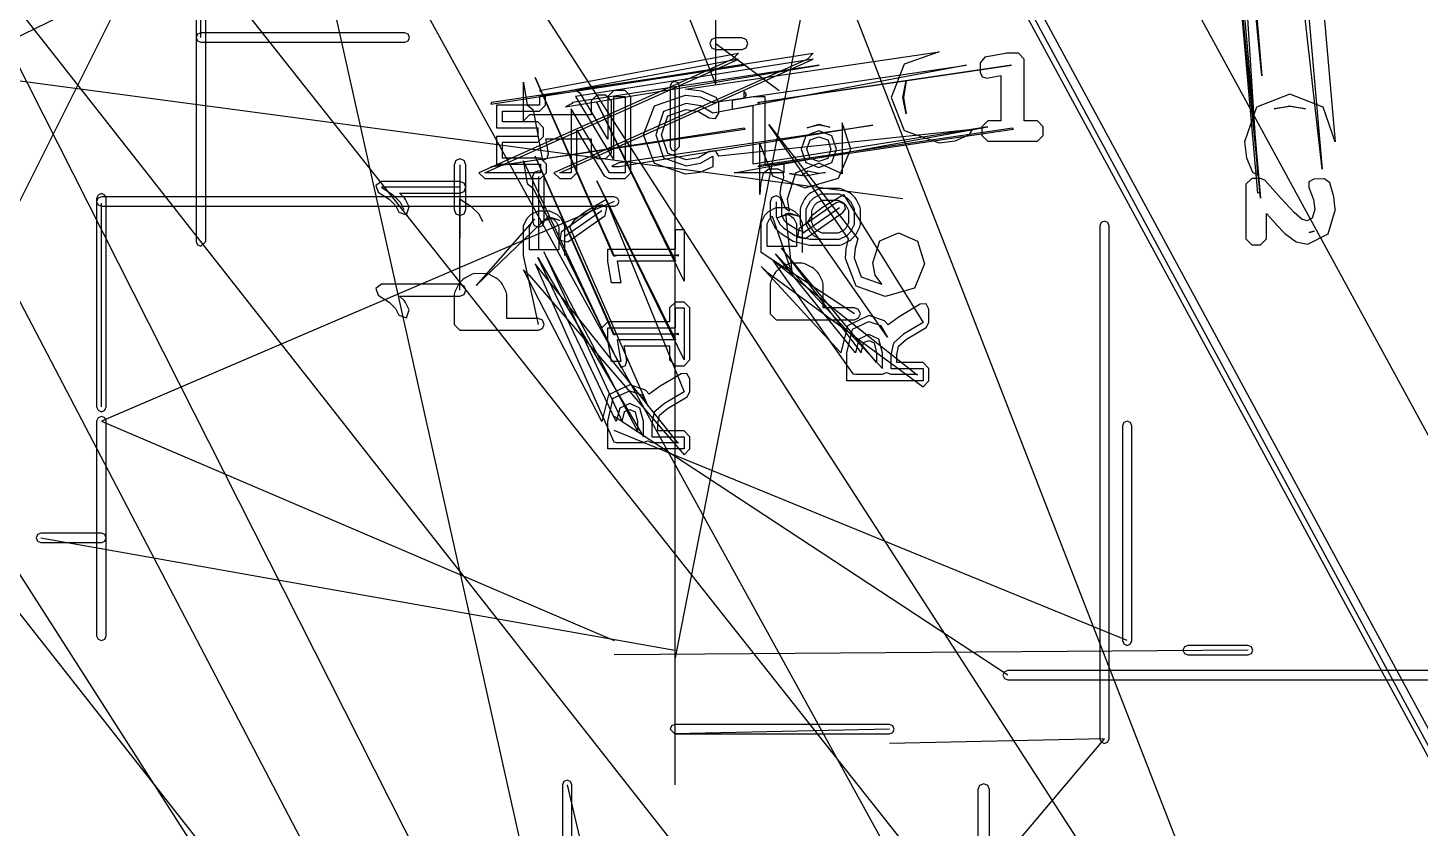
# Model space of a CAD drawing. Extents: x 0 to 334, y -361 to 120.
# Drawn here: x 94.19 to 111.94, y 38.27 to 48.47 of the extents above; entities that cross this region are included whole.
import ezdxf

# ---------------------------------------------------------------- set-up
doc = ezdxf.new("R2010")
doc.units = 0

msp = doc.modelspace()

# ---------------------------------------------------------------- linework, layer by layer
at = {"layer": 'Layer 1'}
for p, q in [((79.31, 84.9092), (292.42, -302.024)), ((301.09, -309.873), (89.04, 81.8172)), ((89.04, 81.6672), (301.09, -310.023)), ((89.24, 81.7422), (300.89, -309.948)), ((75.05, 81.3792), (138.215, -39.3749)), ((77.19, 81.3792), (138.215, -39.3149)), ((75.452423, 70.589328), (319.8, -310.813)), ((100.509, 64.4492), (154.965, -35.4949)), ((81.92, 64.1792), (166.845, -43.9449)), ((95.1187, 62.0792), (108.655, 1.3842)), ((105.63, 56.7162), (102.44, 40.4192)), ((109.92648, 47.85975), (109.38, 53.4761)), ((109.43391, 53.47608), (109.92648, 47.85975)), ((110.36944, 52.63466), (110.86215, 47.01834)), ((109.87244, 46.59498), (109.517, 52.2113)), ((110.69471, 46.66998), (110.063, 52.2863)), ((110.20227, 52.2863), (110.69471, 46.66998)), ((109.87257, 46.36629), (109.38, 52.0199)), ((109.40904, 51.99134), (109.90128, 46.375)), ((109.41555, 51.91671), (109.90825, 46.30034)), ((109.90825, 46.30034), (109.416, 51.3996)), ((133.02, 3.1442), (95.13, 51.0092)), ((88.6, 45.6892), (99, 50.7692)), ((96.4, 50.8892), (93.8, 45.6892)), ((96.34, 50.8892), (96.34, 45.7492)), ((96.4, 48.3492), (96.4, 50.8892)), ((96.46, 45.7492), (96.46, 50.8892)), ((104.36, 49.6222), (125.105, -3.7458)), ((84.91, 49.0192), (105.35, 46.2992)), ((100.65, 48.8522), (200.47, -105.785)), ((102.535, 48.8233), (102.963, 47.7483)), ((102.963, 47.7483), (102.963, 48.7483)), ((96.357574, 48.391626), (96.34, 48.3492)), ((96.34, 48.3492), (96.357574, 48.306774)), ((96.4, 48.4092), (96.357574, 48.391626)), ((96.357574, 48.306774), (96.4, 48.2892)), ((99, 48.4092), (96.4, 48.4092)), ((96.4, 48.2892), (99, 48.2892)), ((99.042426, 48.391626), (99, 48.4092)), ((99, 48.2892), (99.042426, 48.306774)), ((99.06, 48.3492), (99.042426, 48.391626)), ((99.042426, 48.306774), (99.06, 48.3492)), ((102.909777, 48.325142), (102.88781, 48.272109)), ((102.96281, 48.347109), (102.909777, 48.325142)), ((103.296, 48.3471), (102.96281, 48.347109)), ((103.349033, 48.325133), (103.296, 48.3471)), ((103.371, 48.2721), (103.349033, 48.325133)), ((100.716, 47.6733), (103.252309, 48.148875)), ((101.174775, 47.673336), (104.206633, 48.148875)), ((102.577688, 47.690848), (105.810691, 48.166453)), ((102.88781, 48.272109), (102.909777, 48.219076)), ((102.909777, 48.219076), (102.96281, 48.197109)), ((102.96281, 48.272109), (103.773, 47.6733)), ((102.96281, 48.197109), (103.296, 48.1971)), ((103.252309, 48.148875), (103.177309, 48.073875)), ((103.296, 48.1971), (103.349033, 48.219067)), ((103.349033, 48.219067), (103.371, 48.2721)), ((104.206633, 48.148875), (104.131633, 48.073875)), ((105.810691, 48.166453), (105.365519, 48.010703)), ((106.658944, 48.147714), (106.395657, 48.100839)), ((106.67209, 48.148875), (106.658944, 48.147714)), ((106.821, 48.1489), (106.67209, 48.148875)), ((106.896, 48.0739), (106.821, 48.1489)), ((103.177309, 48.073875), (99.9445, 46.6263)), ((100.02, 46.6263), (103.252309, 48.073875)), ((100.094993, 47.499977), (103.327309, 47.998875)), ((103.327309, 47.998875), (100.103, 47.5233)), ((103.252309, 48.073875), (100.716, 47.5983)), ((104.131633, 48.073875), (100.899, 46.6263)), ((100.974, 46.6263), (104.206633, 48.073875)), ((101.048849, 47.467487), (104.281633, 47.998875)), ((104.281633, 47.998875), (101.132, 47.5233)), ((104.206633, 48.073875), (101.174, 47.5983)), ((106.161003, 47.999005), (102.928, 47.3847)), ((102.928, 47.523465), (106.161003, 47.999005)), ((103.50065, 47.5233), (106.733715, 47.998875)), ((106.733715, 47.998875), (103.513, 47.5233)), ((105.365519, 48.010703), (105.198053, 47.586896)), ((105.476909, 47.933697), (105.477077, 47.933867)), ((105.476993, 47.933781), (105.476909, 47.933697)), ((105.477077, 47.933867), (105.476993, 47.933781)), ((106.333803, 48.027), (106.333, 47.9072)), ((106.395657, 48.100839), (106.333803, 48.027)), ((106.896, 47.2875), (106.896, 48.0739)), ((100.512807, 47.779455), (100.513876, 47.766835)), ((100.513, 47.2884), (100.512807, 47.779455)), ((100.513876, 47.766835), (100.560751, 47.492176)), ((100.662807, 47.841145), (101.662, 45.5754)), ((101.662208, 45.55665), (100.662807, 47.841145)), ((102.397574, 47.771626), (102.38, 47.7292)), ((102.44, 47.7892), (102.397574, 47.771626)), ((102.482426, 47.771626), (102.44, 47.7892)), ((102.44, 47.7892), (102.44, 47.7892)), ((102.5, 47.7292), (102.482426, 47.771626)), ((105.348053, 47.586896), (105.390034, 47.796244)), ((105.390034, 47.796244), (105.355141, 47.586896)), ((105.390034, 47.796244), (105.390034, 47.796244)), ((106.333, 47.9072), (106.359814, 47.849733)), ((106.359814, 47.849733), (106.421075, 47.833349)), ((106.421075, 47.833349), (106.597762, 47.86463)), ((106.597762, 47.86463), (106.598, 47.2875)), ((100.791, 47.5983), (100.716, 47.6733)), ((100.716, 47.5983), (100.716, 47.4876)), ((100.791, 47.4876), (100.791, 47.5983)), ((101.174, 47.5983), (101.662225, 46.785149)), ((101.239075, 47.636943), (101.174775, 47.673336)), ((101.588, 47.0558), (101.239075, 47.636943)), ((101.449, 47.6173), (101.374, 47.5423)), ((101.56, 47.6173), (101.449, 47.6173)), ((101.635, 47.5423), (101.56, 47.6173)), ((101.663, 47.6733), (101.588, 47.5983)), ((101.588, 47.5983), (101.588, 47.0558)), ((101.662225, 46.785149), (101.663, 47.5983)), ((101.807, 47.6733), (101.663, 47.6733)), ((101.663, 47.5983), (101.807, 47.5983)), ((101.882, 47.5983), (101.807, 47.6733)), ((101.807, 47.5983), (101.807, 46.6263)), ((101.882, 46.6263), (101.882, 47.5983)), ((102.183863, 47.480496), (102.577688, 47.615913)), ((102.38, 47.7292), (102.38, 46.9592)), ((102.44, 47.7292), (102.44, 38.8192)), ((102.5, 46.9592), (102.5, 47.7292)), ((102.782714, 47.664919), (102.577688, 47.690848)), ((102.577688, 47.615913), (102.763538, 47.592476)), ((102.763538, 47.592476), (102.928, 47.523465)), ((102.966713, 47.587636), (102.782714, 47.664919)), ((103.003, 47.5234), (102.966713, 47.587636)), ((103.176, 47.5514), (103.439287, 47.598275)), ((103.327309, 47.663084), (103.350666, 47.620099)), ((103.327309, 47.577115), (103.327309, 47.663084)), ((103.350666, 47.620099), (103.327309, 47.577115)), ((103.439287, 47.598275), (103.588, 47.5983)), ((103.588, 47.5983), (103.588, 46.737)), ((105.198053, 47.586896), (105.365451, 47.163152)), ((105.390073, 47.377785), (105.348053, 47.586896)), ((105.355141, 47.586896), (105.390073, 47.377785)), ((110.2826, 47.62799), (109.859, 47.46155)), ((110.70626, 47.46148), (110.2826, 47.62799)), ((100.103, 47.5233), (100.094993, 47.499977)), ((100.716, 47.4876), (100.168, 47.4876)), ((100.168, 47.4876), (100.168, 47.1998)), ((100.243, 47.2748), (100.243, 47.4126)), ((100.243, 47.4126), (100.716, 47.4126)), ((100.560751, 47.492176), (100.634682, 47.429793)), ((100.634682, 47.429793), (100.755, 46.7833)), ((100.716, 47.4126), (100.791, 47.4876)), ((101.139071, 47.511523), (101.048849, 47.467487)), ((101.118775, 47.439451), (101.118, 46.6263)), ((101.607, 46.6263), (101.118775, 47.439451)), ((101.132, 47.5233), (101.139071, 47.511523)), ((101.374, 47.5423), (101.374, 47.3634)), ((101.449135, 47.527105), (102.449, 45.4965)), ((102.559, 45.2426), (101.449135, 47.527105)), ((101.635, 46.8806), (101.635, 47.5423)), ((102.04005, 47.111356), (102.183863, 47.480496)), ((102.297438, 47.405534), (102.197138, 47.111263)), ((102.586538, 47.507747), (102.297438, 47.405534)), ((102.35097, 47.353027), (102.586538, 47.43277)), ((102.767225, 47.477148), (102.586538, 47.507747)), ((102.586538, 47.43277), (102.741772, 47.406622)), ((102.741772, 47.406622), (102.741967, 47.406552)), ((102.741967, 47.406552), (102.880368, 47.32679)), ((102.928, 47.3847), (102.767225, 47.477148)), ((103.003, 47.384723), (103.003, 47.5234)), ((103.176238, 47.431625), (103.176, 47.5514)), ((103.441, 47.4785), (103.176238, 47.431625)), ((103.441, 46.737), (103.441, 47.4785)), ((103.513, 47.4977), (103.50065, 47.5233)), ((103.513, 47.5233), (103.513, 47.4977)), ((109.85887, 47.46142), (109.70369, 47.01834)), ((109.859, 47.46155), (109.85887, 47.46142)), ((110.08146, 47.43996), (110.2826, 47.47799)), ((110.2826, 47.47178), (110.08146, 47.43996)), ((110.2826, 47.47799), (110.48399, 47.44)), ((110.48399, 47.44), (110.2826, 47.47178)), ((110.48399, 47.44), (110.48399, 47.44)), ((110.86215, 47.01834), (110.70626, 47.46148)), ((100.693, 47.2748), (100.243, 47.2748)), ((100.588, 47.3634), (100.513, 47.2884)), ((101.374, 47.3634), (100.588, 47.3634)), ((100.768, 47.1998), (100.693, 47.2748)), ((104.965008, 47.232683), (101.732, 46.7013)), ((101.732151, 46.757113), (104.965008, 47.232683)), ((102.272138, 47.111286), (102.350802, 47.352857)), ((102.350802, 47.352857), (102.35097, 47.353027)), ((102.880368, 47.32679), (102.960032, 47.316918)), ((102.960032, 47.316918), (103.003, 47.384723)), ((103.6393, 47.242955), (104.776, 45.7824)), ((104.65621, 45.7824), (103.6393, 47.242955)), ((104.12677, 47.199645), (104.27797, 47.244365)), ((104.27797, 47.234455), (104.12677, 47.199645)), ((104.27797, 47.244365), (104.41605, 47.205885)), ((104.41605, 47.205885), (104.27797, 47.234455)), ((104.6837, 46.927075), (104.5755, 47.260635)), ((104.5755, 47.260635), (104.576, 46.6142)), ((106.43, 47.2875), (106.355, 47.2125)), ((106.598, 47.2875), (106.43, 47.2875)), ((107.064, 47.2875), (106.896, 47.2875)), ((107.139, 47.2125), (107.064, 47.2875)), ((110.62933, 47.35063), (110.62925, 47.35072)), ((110.62925, 47.35072), (110.62942, 47.35055)), ((110.62942, 47.35055), (110.62933, 47.35063)), ((100.095, 46.7013), (103.327309, 47.200193)), ((103.335316, 47.17687), (100.095, 46.7013)), ((100.168, 47.1998), (100.693, 47.1998)), ((100.693, 47.0892), (100.168, 47.0892)), ((100.168, 47.0892), (100.168, 46.737)), ((100.693, 47.1998), (100.693, 47.0892)), ((100.693, 47.0142), (100.768, 47.0892)), ((100.768, 47.0892), (100.768, 47.1998)), ((100.828943, 46.870849), (100.796926, 47.059502)), ((100.796926, 47.059502), (101.374, 47.0595)), ((101.193, 46.6263), (101.193, 47.1688)), ((101.193, 47.1688), (101.541925, 46.587657)), ((101.374, 47.0595), (101.374, 46.8806)), ((102.183863, 46.742215), (102.04005, 47.111356)), ((102.197138, 47.111263), (102.297438, 46.816992)), ((102.350886, 46.86963), (102.272138, 47.111286)), ((106.236003, 47.17674), (103.003, 46.8385)), ((103.197, 46.6263), (106.430191, 47.212547)), ((103.327309, 47.200193), (103.335316, 47.17687)), ((106.430191, 47.212547), (103.441, 46.737)), ((106.755098, 47.17687), (103.507, 46.7013)), ((103.514783, 46.723351), (106.747315, 47.198921)), ((104.11195, 47.096435), (104.05141, 46.927075)), ((104.27797, 47.159455), (104.11195, 47.096435)), ((104.12641, 46.927075), (104.16571, 47.044135)), ((104.12677, 47.199645), (104.12677, 47.199645)), ((104.16571, 47.044135), (104.16604, 47.044475)), ((104.16604, 47.044475), (104.27797, 47.084455)), ((104.44398, 47.096435), (104.27797, 47.159455)), ((104.27797, 47.084455), (104.39018, 47.044185)), ((104.39018, 47.044185), (104.39023, 47.044135)), ((104.39023, 47.044135), (104.42953, 46.927075)), ((104.50453, 46.927075), (104.44398, 47.096435)), ((104.49774, 47.148735), (104.49779, 47.148685)), ((104.49776, 47.148715), (104.49774, 47.148735)), ((104.49774, 47.148735), (104.49774, 47.148735)), ((104.49779, 47.148685), (104.49776, 47.148715)), ((105.365451, 47.163152), (105.365582, 47.163029)), ((105.365582, 47.163029), (105.810691, 47.00799)), ((106.014493, 47.033987), (106.199572, 47.112417)), ((106.199572, 47.112417), (106.236003, 47.17674)), ((106.355, 47.2125), (106.355, 47.1019)), ((106.355, 47.1019), (106.43, 47.0269)), ((106.747315, 47.198921), (106.755098, 47.17687)), ((107.064, 47.0269), (107.139, 47.1019)), ((107.139, 47.1019), (107.139, 47.2125)), ((100.243, 46.812), (100.243, 47.0142)), ((100.243, 47.0142), (100.693, 47.0142)), ((100.812295, 46.809909), (100.828943, 46.870849)), ((101.374, 46.8806), (101.449, 46.8056)), ((101.56, 46.8056), (101.635, 46.8806)), ((102.586538, 46.790453), (102.350886, 46.86963)), ((102.38, 46.9592), (102.397574, 46.916774)), ((102.397574, 46.916774), (102.44, 46.8992)), ((102.44, 46.8992), (102.5, 46.9592)), ((102.880368, 46.896433), (102.741967, 46.816671)), ((102.960032, 46.906305), (102.880368, 46.896433)), ((103.003, 46.8385), (102.960032, 46.906305)), ((103.52493, 46.34846), (103.52523, 46.994815)), ((103.52523, 46.994815), (103.68551, 46.585595)), ((104.05141, 46.927075), (104.11195, 46.756925)), ((104.05141, 46.927075), (104.05141, 46.927075)), ((104.16587, 46.809055), (104.12641, 46.927075)), ((104.12641, 46.927075), (104.12641, 46.927075)), ((104.42953, 46.927075), (104.3902, 46.809205)), ((104.44398, 46.756925), (104.50453, 46.927075)), ((104.52794, 46.557615), (104.6837, 46.927075)), ((105.810691, 47.00799), (106.014493, 47.033987)), ((106.43, 47.0269), (107.064, 47.0269)), ((109.70369, 47.01834), (109.72972, 46.81546)), ((99.649367, 46.780147), (99.6274, 46.727114)), ((99.6274, 46.727114), (99.6274, 46.1557)), ((99.7024, 46.802114), (99.649367, 46.780147)), ((99.7024, 46.8021), (99.7024, 46.802114)), ((99.755433, 46.780133), (99.7024, 46.8021)), ((99.7024, 46.727114), (99.7024, 45.795)), ((99.7774, 46.7271), (99.755433, 46.780133)), ((99.7774, 46.1557), (99.7774, 46.7271)), ((100.168, 46.737), (100.729, 46.737)), ((100.729, 46.812), (100.243, 46.812)), ((100.512807, 46.776976), (100.513876, 46.764359)), ((101.512, 44.6479), (100.512807, 46.776976)), ((100.513876, 46.764359), (100.560751, 46.489697)), ((100.662807, 46.838665), (101.662, 44.5729)), ((101.662208, 44.55415), (100.662807, 46.838665)), ((100.804, 46.737), (100.729, 46.812)), ((100.729, 46.737), (100.729, 46.6263)), ((100.755, 46.7833), (100.812295, 46.809909)), ((100.804, 46.6263), (100.804, 46.737)), ((101.449, 46.8056), (101.56, 46.8056)), ((101.641929, 46.713077), (101.732151, 46.757113)), ((101.649, 46.7013), (101.641929, 46.713077)), ((101.732, 46.7013), (101.649, 46.7013)), ((102.577688, 46.60745), (102.183863, 46.742215)), ((102.297438, 46.816992), (102.586538, 46.71543)), ((102.741772, 46.816601), (102.586538, 46.790453)), ((102.586538, 46.71543), (102.767225, 46.746029)), ((102.741967, 46.816671), (102.741772, 46.816601)), ((102.928, 46.7012), (102.762063, 46.630887)), ((102.767225, 46.746029), (102.928, 46.838477)), ((102.928, 46.838477), (102.928, 46.7012)), ((103.507, 46.7013), (103.514783, 46.723351)), ((103.588, 46.737), (103.832, 46.737)), ((103.832, 46.737), (103.832, 46.6263)), ((104.27847, 46.74793), (103.9802, 46.61879)), ((104.11195, 46.756925), (104.27797, 46.694685)), ((104.27797, 46.769685), (104.16587, 46.809055)), ((104.3902, 46.809205), (104.27797, 46.769685)), ((104.27797, 46.694685), (104.44398, 46.756925)), ((104.576, 46.6142), (104.27847, 46.74793)), ((109.72972, 46.81546), (109.80821, 46.63125)), ((98.7024, 46.5164), (98.630636, 46.463128)), ((99.7024, 46.5164), (98.7024, 46.5164)), ((99.755433, 46.494433), (99.7024, 46.5164)), ((99.9445, 46.6263), (100.0195, 46.5513)), ((100.0195, 46.5513), (100.729, 46.5513)), ((100.729, 46.6263), (100.02, 46.6263)), ((100.6274, 46.577114), (100.627, 46.0057)), ((100.649367, 46.630147), (100.6274, 46.577114)), ((100.7024, 46.652114), (100.649367, 46.630147)), ((100.702, 46.6521), (100.7024, 46.652114)), ((100.755033, 46.630133), (100.702, 46.6521)), ((100.7024, 46.577114), (100.702, 45.645)), ((100.729, 46.5513), (100.804, 46.6263)), ((100.777, 46.5771), (100.755033, 46.630133)), ((100.777, 46.0057), (100.777, 46.5771)), ((100.899, 46.6263), (100.974, 46.5513)), ((101.118, 46.6263), (100.974, 46.6263)), ((100.974, 46.5513), (101.118, 46.5513)), ((101.118, 46.5513), (101.193, 46.6263)), ((101.449135, 46.524625), (102.449, 44.494)), ((102.559, 44.2401), (101.449135, 46.524625)), ((101.541925, 46.587657), (101.606225, 46.551264)), ((101.606225, 46.551264), (101.807, 46.5513)), ((101.807, 46.6263), (101.607, 46.6263)), ((101.807, 46.5513), (101.882, 46.6263)), ((102.762063, 46.630887), (102.577688, 46.60745)), ((103.832, 46.6263), (103.197, 46.6263)), ((103.56706, 46.61783), (103.53564, 46.48083)), ((103.639, 46.6716), (103.56706, 46.61783)), ((103.75959, 46.67152), (103.639, 46.6716)), ((103.68551, 46.585595), (104.10479, 46.432205)), ((103.821535, 46.638793), (103.75959, 46.67152)), ((103.79731, 46.46041), (103.82943, 46.56918)), ((103.82943, 46.56918), (103.821535, 46.638793)), ((103.9802, 46.61879), (103.87274, 46.29009)), ((103.90496, 46.617435), (104.05945, 46.590715)), ((104.10479, 46.582205), (103.90496, 46.617435)), ((103.90496, 46.617435), (103.90496, 46.617435)), ((104.05945, 46.590715), (104.13754, 46.648895)), ((104.36388, 46.629935), (104.10479, 46.582205)), ((104.10479, 46.432205), (104.52779, 46.557495)), ((104.13754, 46.648895), (104.27797, 46.619685)), ((104.27797, 46.619685), (104.36388, 46.629935)), ((104.52779, 46.557495), (104.52794, 46.557615)), ((109.798, 46.5536), (109.723, 46.4786)), ((109.90836, 46.55353), (109.798, 46.5536)), ((109.80821, 46.63125), (109.87244, 46.59498)), ((109.96359, 46.52927), (109.90836, 46.55353)), ((110.17188, 46.29904), (109.96359, 46.52927)), ((110.526273, 46.510737), (110.5228, 46.43789)), ((110.59, 46.5462), (110.526273, 46.510737)), ((110.7227, 46.54623), (110.59, 46.5462)), ((110.79335, 46.49642), (110.7227, 46.54623)), ((95.087574, 46.341626), (95.07, 46.2992)), ((95.13, 46.3592), (95.087574, 46.341626)), ((95.172426, 46.341626), (95.13, 46.3592)), ((95.13, 46.3592), (95.13, 46.3592)), ((95.19, 46.2992), (95.172426, 46.341626)), ((98.630636, 46.463128), (98.660798, 46.378996)), ((98.660798, 46.378996), (98.797476, 46.287878)), ((99.7024, 46.4414), (98.7024, 46.4414)), ((98.7024, 46.4414), (98.845258, 46.346162)), ((98.845258, 46.346162), (98.940496, 46.250924)), ((98.993529, 46.303957), (98.931086, 46.3664)), ((98.931086, 46.3664), (99.7024, 46.3664)), ((99.7024, 46.3664), (99.755433, 46.388367)), ((99.7774, 46.4414), (99.755433, 46.494433)), ((99.755433, 46.388367), (99.7774, 46.4414)), ((100.560751, 46.489697), (100.634682, 46.427314)), ((100.634682, 46.427314), (101.754, 44.1428)), ((103.53564, 46.48083), (103.52493, 46.34846)), ((103.78641, 46.35469), (103.79727, 46.46022)), ((103.85083, 46.16814), (103.78641, 46.35469)), ((103.79727, 46.46022), (103.79731, 46.46041)), ((104.15573, 46.356314), (104.10811, 46.308695)), ((104.17522, 46.370363), (104.15573, 46.356314)), ((104.27046, 46.417982), (104.17522, 46.370363)), ((104.304, 46.3509), (104.20877, 46.303281)), ((104.304, 46.4259), (104.27046, 46.417982)), ((104.54153, 46.425876), (104.304, 46.4259)), ((104.54153, 46.350876), (104.304, 46.3509)), ((104.32419, 46.186595), (104.58982, 46.348085)), ((104.57507, 46.417958), (104.54153, 46.425876)), ((104.63677, 46.303257), (104.54153, 46.350876)), ((104.67031, 46.370339), (104.57507, 46.417958)), ((104.58982, 46.348085), (105.607, 44.7166)), ((104.6898, 46.35629), (104.67031, 46.370339)), ((104.73742, 46.308671), (104.6898, 46.35629)), ((109.723, 46.4786), (109.723, 45.7833)), ((109.90128, 46.375), (109.87257, 46.36629)), ((110.5228, 46.43789), (110.58284, 46.28611)), ((110.84429, 46.31938), (110.79335, 46.49642)), ((95.087574, 46.301626), (95.07, 46.2592)), ((95.07, 46.2992), (95.07, 43.6392)), ((95.07, 46.2592), (95.087574, 46.216774)), ((95.13, 46.3192), (95.087574, 46.301626)), ((95.087574, 46.216774), (95.13, 46.1992)), ((101.67, 46.3192), (95.13, 46.3192)), ((101.67, 46.2592), (95.13, 43.4592)), ((95.13, 43.6392), (95.13, 46.2392)), ((95.13, 46.1992), (101.67, 46.1992)), ((95.19, 43.6392), (95.19, 46.2992)), ((98.797476, 46.287878), (98.878857, 46.206497)), ((98.878857, 46.206497), (98.921033, 46.122145)), ((98.940496, 46.250924), (98.988115, 46.155686)), ((99.007578, 46.284465), (98.993529, 46.303957)), ((99.055197, 46.189227), (99.007578, 46.284465)), ((99.021656, 46.088604), (99.055197, 46.189227)), ((99.6274, 46.1557), (99.649367, 46.102667)), ((99.7024, 45.128333), (99.7024, 46.2914)), ((99.7024, 46.2914), (99.845258, 46.196162)), ((99.755433, 46.102667), (99.7774, 46.1557)), ((99.845258, 46.196162), (99.940496, 46.100924)), ((101.46918, 46.20287), (100.99299, 45.869537)), ((101.294187, 46.126094), (101.559812, 46.283814)), ((101.511815, 46.216427), (101.46918, 46.20287)), ((101.573632, 46.184438), (101.511815, 46.216427)), ((101.511815, 46.216427), (101.511815, 46.216427)), ((101.5552, 46.079986), (101.573632, 46.184438)), ((101.559812, 46.283814), (102.559, 43.8324)), ((101.712426, 46.301626), (101.67, 46.3192)), ((101.67, 46.1992), (101.712426, 46.216774)), ((101.73, 46.2592), (101.712426, 46.301626)), ((101.712426, 46.216774), (101.73, 46.2592)), ((103.63724, 46.133057), (103.73248, 46.180676)), ((103.678967, 46.308733), (103.657, 46.2557)), ((103.657, 46.2557), (103.657, 46.0652)), ((103.732, 46.3307), (103.678967, 46.308733)), ((103.785033, 46.308733), (103.732, 46.3307)), ((103.73257, 46.255662), (103.732, 46.0652)), ((103.73248, 46.180676), (103.875, 46.1807)), ((103.807, 46.2557), (103.785033, 46.308733)), ((103.80704, 46.082943), (103.807, 46.2557)), ((103.898, 46.13527), (103.85083, 46.16814)), ((103.87274, 46.29009), (103.898, 46.13527)), ((103.875, 46.1807), (103.97024, 46.133081)), ((104.49918, 46.242071), (104.02299, 45.908737)), ((104.03853, 46.160424), (104.038, 45.97)), ((104.04645, 46.193965), (104.03853, 46.160424)), ((104.09406, 46.289203), (104.04645, 46.193965)), ((104.54219, 46.180629), (104.066, 45.847295)), ((104.10811, 46.308695), (104.09406, 46.289203)), ((104.11353, 46.160424), (104.113, 45.97)), ((104.16115, 46.255662), (104.11353, 46.160424)), ((104.20877, 46.303281), (104.16115, 46.255662)), ((104.188, 46.1427), (104.22226, 46.211216)), ((104.19529, 46.088915), (104.32419, 46.186595)), ((104.22226, 46.211216), (104.25266, 46.241623)), ((104.25266, 46.241623), (104.32171, 46.2759)), ((104.32171, 46.2759), (104.524, 46.2759)), ((104.54182, 46.255628), (104.49918, 46.242071)), ((104.524, 46.2759), (104.59252, 46.241642)), ((104.60364, 46.223639), (104.54182, 46.255628)), ((104.54182, 46.255628), (104.54182, 46.255628)), ((104.5852, 46.119187), (104.616053, 46.167594)), ((104.59252, 46.241642), (104.62293, 46.211235)), ((104.616053, 46.167594), (104.60364, 46.223639)), ((104.62293, 46.211235), (104.65718, 46.142719)), ((104.68439, 46.255638), (104.63677, 46.303257)), ((104.732, 46.1604), (104.68439, 46.255638)), ((104.73247, 45.969976), (104.732, 46.1604)), ((104.75147, 46.289179), (104.73742, 46.308671)), ((104.79909, 46.193941), (104.75147, 46.289179)), ((104.807, 46.1604), (104.79909, 46.193941)), ((104.80747, 45.969976), (104.807, 46.1604)), ((110.33745, 46.1189), (110.17188, 46.29904)), ((110.60159, 46.15877), (110.56926, 46.04655)), ((110.58284, 46.28611), (110.60159, 46.15877)), ((110.77249, 45.8455), (110.8629, 46.16171)), ((110.86215, 46.16173), (110.84429, 46.31938)), ((110.8629, 46.16171), (110.86215, 46.16173)), ((98.921033, 46.122145), (99.021656, 46.088604)), ((99.649367, 46.102667), (99.7024, 46.0807)), ((99.7024, 46.0807), (99.755433, 46.102667)), ((99.910182, 45.189047), (100.828, 46.0664)), ((100.651666, 46.032123), (99.910182, 45.189047)), ((99.940496, 46.100924), (99.988115, 46.005686)), ((100.512, 45.9509), (100.55962, 46.046138)), ((100.55962, 46.046138), (100.607239, 46.093757)), ((100.587, 45.9332), (100.621259, 46.001716)), ((100.607239, 46.093757), (100.702477, 46.141376)), ((100.621259, 46.001716), (100.651666, 46.032123)), ((100.627, 46.0057), (100.648967, 45.952667)), ((100.702477, 46.141376), (100.845, 46.1414)), ((100.724181, 45.997709), (100.867755, 46.05571)), ((100.867755, 46.041836), (100.724181, 45.997709)), ((100.724181, 45.997709), (100.724181, 45.997709)), ((100.755033, 45.952667), (100.777, 46.0057)), ((100.828, 46.0664), (100.896516, 46.032142)), ((100.845, 46.1414), (100.940238, 46.093781)), ((100.867755, 46.05571), (100.971906, 46.022467)), ((100.976993, 46.018087), (100.867755, 46.041836)), ((100.896516, 46.032142), (100.926923, 46.001735)), ((100.926923, 46.001735), (100.961181, 45.933219)), ((100.940238, 46.093781), (100.987857, 46.046162)), ((100.971906, 46.022467), (100.972337, 46.022107)), ((100.972337, 46.022107), (100.976993, 46.018087)), ((100.987857, 46.046162), (101.035476, 45.950924)), ((101.51219, 46.141428), (101.036, 45.808095)), ((101.07901, 45.746653), (101.5552, 46.079986)), ((101.104083, 45.933754), (101.165281, 46.030693)), ((101.165281, 46.030693), (101.294187, 46.126094)), ((103.542, 45.9902), (103.58962, 46.085438)), ((103.542, 45.6092), (103.542, 45.9902)), ((103.58962, 46.085438), (103.63724, 46.133057)), ((103.617, 45.9725), (103.65126, 46.041016)), ((103.65126, 46.041016), (103.68167, 46.071423)), ((103.657, 46.0652), (103.66492, 46.031658)), ((103.66492, 46.031658), (103.71254, 45.93642)), ((103.68167, 46.071423), (103.94023, 45.323572)), ((103.732, 46.0652), (103.77962, 45.969962)), ((103.7499, 46.050455), (103.89776, 46.116325)), ((103.89776, 46.098535), (103.7499, 46.050455)), ((103.7499, 46.050455), (103.7499, 46.050455)), ((103.8413, 46.014427), (103.80704, 46.082943)), ((103.87507, 45.980665), (103.8413, 46.014427)), ((103.94023, 45.323572), (103.858, 46.1057)), ((103.858, 46.1057), (103.92652, 46.071442)), ((104.00093, 45.896753), (103.87507, 45.980665)), ((103.89776, 46.116325), (104.00124, 46.082435)), ((104.01298, 46.071375), (103.89776, 46.098535)), ((103.92652, 46.071442), (103.95693, 46.041035)), ((103.95693, 46.041035), (103.99118, 45.972519)), ((103.97024, 46.133081), (104.01786, 46.085462)), ((104.00124, 46.082435), (104.00167, 46.082075)), ((104.00167, 46.082075), (104.01298, 46.071375)), ((104.01786, 46.085462), (104.06547, 45.990224)), ((104.06547, 45.990224), (104.066, 45.6092)), ((104.10901, 45.785853), (104.5852, 46.119187)), ((104.13409, 45.989665), (104.19529, 46.088915)), ((105.15128, 44.52911), (104.13409, 45.989665)), ((104.18882, 45.987681), (104.188, 46.1427)), ((104.22308, 45.919165), (104.18882, 45.987681)), ((104.657, 45.9877), (104.62275, 45.919184)), ((104.65718, 46.142719), (104.657, 45.9877)), ((107.877574, 45.991626), (107.86, 45.9492)), ((107.92, 46.0092), (107.877574, 45.991626)), ((107.962426, 45.991626), (107.92, 46.0092)), ((107.92, 46.0092), (107.92, 46.0092)), ((107.98, 45.9492), (107.962426, 45.991626)), ((109.984, 45.7833), (109.984, 46.106)), ((109.984, 46.106), (110.1056, 45.97249)), ((110.33776, 46.11859), (110.33745, 46.1189)), ((110.44163, 46.03175), (110.33776, 46.11859)), ((110.44199, 46.03154), (110.44163, 46.03175)), ((110.50146, 46.01301), (110.44199, 46.03154)), ((110.56898, 46.0462), (110.50146, 46.01301)), ((110.56926, 46.04655), (110.56898, 46.0462)), ((100.512, 45.57), (100.512, 45.9509)), ((100.587, 45.645), (100.587, 45.9332)), ((100.648967, 45.952667), (100.702, 45.9307)), ((100.702, 45.9307), (100.755033, 45.952667)), ((100.961181, 45.933219), (100.961, 45.645)), ((100.99299, 45.869537), (100.974558, 45.765085)), ((101.035476, 45.950924), (101.036, 45.57)), ((102.103276, 43.64928), (101.104083, 45.933754)), ((102.449, 45.6504), (102.449, 45.9043)), ((102.449, 45.9043), (102.559, 45.9043)), ((102.559, 45.9043), (102.559, 45.2426)), ((103.617, 45.6842), (103.617, 45.9725)), ((103.71254, 45.93642), (103.72659, 45.916929)), ((103.72659, 45.916929), (103.77421, 45.86931)), ((103.77421, 45.86931), (103.78564, 45.859939)), ((103.77962, 45.969962), (103.82724, 45.922343)), ((103.78564, 45.859939), (103.9285, 45.764701)), ((103.82724, 45.922343), (103.9701, 45.827105)), ((103.9701, 45.827105), (104.16058, 45.779486)), ((103.99118, 45.972519), (103.991, 45.6842)), ((104.07503, 45.878229), (104.00093, 45.896753)), ((104.02299, 45.908737), (104.00456, 45.804285)), ((104.00456, 45.804285), (104.10901, 45.785853)), ((104.038, 45.97), (104.04592, 45.936459)), ((104.04592, 45.936459), (104.07503, 45.878229)), ((104.113, 45.97), (104.16062, 45.874762)), ((104.16062, 45.874762), (104.20824, 45.827143)), ((104.20824, 45.827143), (104.30347, 45.779524)), ((104.25348, 45.888758), (104.22308, 45.919165)), ((104.322, 45.8545), (104.25348, 45.888758)), ((104.52382, 45.854519), (104.322, 45.8545)), ((104.59234, 45.888777), (104.52382, 45.854519)), ((104.542, 45.7795), (104.63724, 45.827119)), ((104.62275, 45.919184), (104.59234, 45.888777)), ((104.63724, 45.827119), (104.68486, 45.874738)), ((104.68486, 45.874738), (104.73247, 45.969976)), ((104.69027, 45.774086), (104.73789, 45.821705)), ((104.73789, 45.821705), (104.75194, 45.841197)), ((104.75194, 45.841197), (104.79956, 45.936435)), ((104.79956, 45.936435), (104.80747, 45.969976)), ((105.05334, 45.75562), (105.29488, 45.85881)), ((105.29488, 45.85881), (105.53511, 45.75168)), ((107.86, 45.9492), (107.86, 39.4092)), ((107.98, 39.4092), (107.98, 45.9492)), ((110.1056, 45.97249), (110.10578, 45.9723)), ((110.10578, 45.9723), (110.21808, 45.85268)), ((110.21808, 45.85268), (110.21969, 45.85116)), ((110.21969, 45.85116), (110.36466, 45.74696)), ((110.51056, 45.71414), (110.77249, 45.8455)), ((110.59457, 45.88262), (110.5307, 45.86493)), ((110.5307, 45.86493), (110.59457, 45.88262)), ((110.59457, 45.88262), (110.59457, 45.88262)), ((96.34, 45.7492), (96.357574, 45.706774)), ((96.357574, 45.706774), (96.4, 45.6892)), ((96.4, 45.6892), (96.46, 45.7492)), ((100.961, 45.645), (100.587, 45.645)), ((100.974558, 45.765085), (101.07901, 45.746653)), ((101.587125, 45.494962), (101.587, 45.6504)), ((101.587, 45.6504), (102.449, 45.6504)), ((103.991, 45.6842), (103.617, 45.6842)), ((103.80088, 45.666065), (104.818, 44.3306)), ((105.013, 44.2055), (103.80088, 45.666065)), ((103.9285, 45.764701), (103.95191, 45.754344)), ((103.95191, 45.754344), (104.14239, 45.706725)), ((104.14239, 45.706725), (104.16058, 45.704486)), ((104.16058, 45.779486), (104.542, 45.7795)), ((104.16058, 45.704486), (104.542, 45.7045)), ((104.542, 45.7045), (104.57554, 45.712418)), ((104.57554, 45.712418), (104.67078, 45.760037)), ((104.61714, 45.53426), (104.62691, 45.65479)), ((104.62691, 45.65479), (104.65621, 45.7824)), ((104.67078, 45.760037), (104.69027, 45.774086)), ((104.74019, 45.66109), (104.72782, 45.54057)), ((104.776, 45.7824), (104.74019, 45.66109)), ((104.96415, 45.47597), (105.05334, 45.75562)), ((105.53511, 45.75168), (105.62561, 45.46652)), ((109.723, 45.7833), (109.798, 45.7083)), ((109.798, 45.7083), (109.909, 45.7083)), ((109.909, 45.7083), (109.984, 45.7833)), ((110.36466, 45.74696), (110.51056, 45.71414)), ((100.702, 44.692619), (100.512, 45.57)), ((100.662807, 45.464045), (101.662, 43.1927)), ((102.484, 43.1795), (100.662807, 45.464045)), ((100.69588, 45.544456), (102.04, 43.26)), ((101.694948, 43.4554), (100.69588, 45.544456)), ((100.77088, 45.619456), (101.77, 43.4554)), ((101.965, 43.335), (100.77088, 45.619456)), ((101.634, 45.2203), (101.587125, 45.494962)), ((101.662, 45.5754), (102.449, 45.5754)), ((101.707, 45.5715), (101.662208, 45.55665)), ((102.448323, 45.57153), (101.707, 45.5715)), ((102.449, 45.4965), (101.707, 45.4965)), ((101.707, 45.4965), (101.753875, 45.220298)), ((102.484, 45.5625), (102.448323, 45.57153)), ((102.449, 45.5754), (102.484677, 45.58443)), ((102.484677, 45.58443), (102.484, 45.5625)), ((104.73204, 44.827143), (103.542, 45.6092)), ((103.69281, 45.506945), (104.71, 44.0632)), ((105.532, 44.0464), (103.69281, 45.506945)), ((103.72588, 45.591065), (105.088, 44.1305)), ((104.74294, 44.3306), (103.72588, 45.591065)), ((103.88898, 45.465654), (103.79374, 45.418035)), ((103.92252, 45.473572), (103.88898, 45.465654)), ((104.06553, 45.473576), (103.92252, 45.473572)), ((104.09907, 45.465658), (104.06553, 45.473576)), ((104.19431, 45.418039), (104.09907, 45.465658)), ((104.75451, 45.17899), (104.61714, 45.53426)), ((104.72782, 45.54057), (104.81571, 45.29952)), ((104.99475, 45.32157), (104.96415, 45.47597)), ((105.62561, 45.46652), (105.4967, 45.15457)), ((99.744206, 45.269461), (99.696587, 45.221842)), ((99.763698, 45.28351), (99.744206, 45.269461)), ((99.858936, 45.331129), (99.763698, 45.28351)), ((99.892477, 45.339047), (99.858936, 45.331129)), ((100.035524, 45.338976), (99.892477, 45.339047)), ((100.069065, 45.331058), (100.035524, 45.338976)), ((100.164303, 45.283439), (100.069065, 45.331058)), ((100.183795, 45.26939), (100.164303, 45.283439)), ((100.231414, 45.221771), (100.183795, 45.26939)), ((100.512807, 45.389045), (100.587807, 45.314045)), ((101.511995, 43.45536), (100.512807, 45.389045)), ((100.587807, 45.314045), (102.559, 43.0295)), ((103.54281, 45.431945), (103.61781, 45.356945)), ((104.55999, 44.33057), (103.54281, 45.431945)), ((103.61781, 45.356945), (105.607, 43.8964)), ((103.71258, 45.336876), (103.66496, 45.241638)), ((103.72663, 45.356367), (103.71258, 45.336876)), ((103.77425, 45.403986), (103.72663, 45.356367)), ((103.79374, 45.418035), (103.77425, 45.403986)), ((104.2138, 45.40399), (104.19431, 45.418039)), ((104.26142, 45.356371), (104.2138, 45.40399)), ((104.27547, 45.336879), (104.26142, 45.356371)), ((104.32309, 45.241641), (104.27547, 45.336879)), ((104.81571, 45.29952), (105.08134, 45.20499)), ((105.08134, 45.20499), (104.99475, 45.32157)), ((98.7024, 45.203333), (98.630636, 45.150061)), ((98.630636, 45.150061), (98.660798, 45.065929)), ((99.7024, 45.2033), (98.7024, 45.203333)), ((99.634918, 45.107113), (99.627, 45.073571)), ((99.682538, 45.202351), (99.634918, 45.107113)), ((99.696587, 45.221842), (99.682538, 45.202351)), ((99.755433, 45.181333), (99.7024, 45.2033)), ((99.7774, 45.1283), (99.755433, 45.181333)), ((99.755433, 45.075267), (99.7774, 45.1283)), ((100.245463, 45.202279), (100.231414, 45.221771)), ((100.293082, 45.107041), (100.245463, 45.202279)), ((100.301, 45.0735), (100.293082, 45.107041)), ((101.753875, 45.220298), (101.634, 45.2203)), ((103.65704, 45.208096), (103.657, 44.8271)), ((103.66496, 45.241638), (103.65704, 45.208096)), ((104.331, 45.2081), (104.32309, 45.241641)), ((104.331, 44.9021), (104.331, 45.2081)), ((105.1217, 45.04665), (104.75451, 45.17899)), ((105.4967, 45.15457), (105.1217, 45.04665)), ((98.660798, 45.065929), (98.797476, 44.974811)), ((98.797476, 44.974811), (98.878857, 44.89343)), ((98.993529, 44.99089), (98.931086, 45.053333)), ((98.931086, 45.053333), (99.7024, 45.0533)), ((99.007578, 44.971398), (98.993529, 44.99089)), ((99.055197, 44.87616), (99.007578, 44.971398)), ((99.627, 45.073571), (99.6274, 44.6926)), ((99.7024, 45.0533), (99.755433, 45.075267)), ((100.301, 44.7676), (100.301, 45.0735)), ((102.449, 44.9768), (102.374, 44.9018)), ((102.559, 44.9768), (102.449, 44.9768)), ((102.634, 44.9018), (102.559, 44.9768)), ((105.56803, 44.95159), (105.30269, 44.79027)), ((105.643758, 44.952875), (105.56803, 44.95159)), ((105.682, 44.8875), (105.643758, 44.952875)), ((98.878857, 44.89343), (98.921033, 44.809078)), ((98.921033, 44.809078), (99.021656, 44.775537)), ((99.021656, 44.775537), (99.055197, 44.87616)), ((100.702, 44.7676), (100.301, 44.7676)), ((100.755033, 44.745633), (100.702, 44.7676)), ((100.777, 44.6926), (100.755033, 44.745633)), ((102.374, 44.9018), (102.374, 44.7229)), ((102.449, 44.6479), (102.449, 44.9018)), ((102.449, 44.9018), (102.559, 44.9018)), ((102.559, 44.9018), (102.559, 44.2401)), ((102.634, 44.2401), (102.634, 44.9018)), ((103.657, 44.8271), (103.732, 44.7521)), ((103.732, 44.7521), (104.256, 44.7521)), ((104.256, 44.7521), (104.732, 44.7521)), ((104.732, 44.9021), (104.331, 44.9021)), ((104.91494, 44.80574), (104.64326, 44.67457)), ((104.785033, 44.880133), (104.732, 44.9021)), ((104.732, 44.7521), (104.785033, 44.774067)), ((104.807, 44.8271), (104.785033, 44.880133)), ((104.785033, 44.774067), (104.807, 44.8271)), ((105.11593, 44.73584), (104.91494, 44.80574)), ((105.16296, 44.68499), (105.11593, 44.73584)), ((105.30269, 44.79027), (105.16296, 44.68499)), ((105.68181, 44.71658), (105.682, 44.8875)), ((99.6274, 44.6926), (99.7024, 44.6176)), ((99.7024, 44.6176), (100.226, 44.6176)), ((100.226, 44.6176), (100.702, 44.6176)), ((100.702, 44.6176), (100.755033, 44.639567)), ((100.755033, 44.639567), (100.777, 44.6926)), ((101.587, 44.7229), (101.512, 44.6479)), ((102.374, 44.7229), (101.587, 44.7229)), ((101.587125, 44.492462), (101.587, 44.6479)), ((101.587, 44.6479), (102.449, 44.6479)), ((101.662, 44.5729), (102.449, 44.5729)), ((101.707, 44.569), (101.662208, 44.55415)), ((102.448323, 44.569033), (101.707, 44.569)), ((102.484, 44.56), (102.448323, 44.569033)), ((102.449, 44.5729), (102.484677, 44.581933)), ((102.484677, 44.581933), (102.484, 44.56)), ((104.64326, 44.67457), (104.55999, 44.33057)), ((104.635, 44.3306), (104.70466, 44.63151)), ((104.70466, 44.63151), (104.91495, 44.73077)), ((104.91482, 44.56298), (104.78656, 44.5039)), ((105.04438, 44.5039), (104.91482, 44.56298)), ((104.91495, 44.73077), (105.06729, 44.67878)), ((105.06729, 44.67878), (105.15128, 44.52911)), ((105.35765, 44.56614), (105.22809, 44.45271)), ((105.607, 44.7166), (105.35765, 44.56614)), ((105.39621, 44.50191), (105.64555, 44.65237)), ((105.64555, 44.65237), (105.68181, 44.71658)), ((101.634, 44.2178), (101.587125, 44.492462)), ((102.449, 44.494), (101.707, 44.494)), ((101.707, 44.494), (101.753875, 44.217799)), ((101.827943, 44.230349), (101.795926, 44.419001)), ((101.795926, 44.419001), (102.374, 44.419)), ((102.374, 44.419), (102.374, 44.2401)), ((104.78656, 44.5039), (104.74294, 44.3306)), ((104.818, 44.3306), (104.84667, 44.45896)), ((104.84667, 44.45896), (104.84728, 44.45979)), ((104.84728, 44.45979), (104.91488, 44.48798)), ((104.91488, 44.48798), (104.9844, 44.45895)), ((104.9844, 44.45895), (105.01306, 44.3306)), ((105.088, 44.3306), (105.04438, 44.5039)), ((105.22809, 44.45271), (105.19619, 44.30382)), ((105.271, 44.3038), (105.29258, 44.41473)), ((105.29258, 44.41473), (105.29282, 44.41513)), ((105.29282, 44.41513), (105.3959, 44.50172)), ((105.3959, 44.50172), (105.39621, 44.50191)), ((101.753875, 44.217799), (101.634, 44.2178)), ((101.811295, 44.169409), (101.827943, 44.230349)), ((102.374, 44.2401), (102.449, 44.1651)), ((102.559, 44.1651), (102.634, 44.2401)), ((104.635, 43.9714), (104.635, 44.3306)), ((105.01306, 44.3306), (105.013, 44.2055)), ((105.088, 44.1305), (105.088, 44.3306)), ((105.19619, 44.30382), (105.196, 44.1305)), ((105.271, 44.2055), (105.271, 44.3038)), ((105.607, 44.2055), (105.271, 44.2055)), ((105.682, 44.1305), (105.607, 44.2055)), ((91.66, 44.0822), (183.61, -72.6649)), ((101.754, 44.1428), (101.811295, 44.169409)), ((102.520709, 44.063789), (102.255366, 43.906236)), ((102.449, 44.1651), (102.559, 44.1651)), ((102.596099, 44.064473), (102.520709, 44.063789)), ((102.634, 43.9993), (102.596099, 44.064473)), ((104.71, 44.0632), (104.74307, 44.05551)), ((104.74307, 44.05551), (105.088, 44.0555)), ((105.088, 44.0555), (105.14203, 44.0785)), ((105.14203, 44.0785), (105.19607, 44.0555)), ((105.196, 44.1305), (105.607, 44.1305)), ((105.19607, 44.0555), (105.532, 44.0555)), ((105.532, 44.0555), (105.532, 44.0464)), ((105.607, 44.1305), (105.607, 43.9714)), ((105.682, 43.9714), (105.682, 44.1305)), ((101.866943, 43.921196), (101.595751, 43.793024)), ((101.656661, 43.749297), (101.866948, 43.846236)), ((102.067263, 43.853067), (101.866943, 43.921196)), ((101.866948, 43.846236), (102.019292, 43.795459)), ((102.114864, 43.802657), (102.067263, 43.853067)), ((102.255366, 43.906236), (102.114864, 43.802657)), ((102.633807, 43.832346), (102.634, 43.9993)), ((105.607, 43.9714), (104.635, 43.9714)), ((105.607, 43.8964), (105.682, 43.9714)), ((101.59575, 43.793024), (101.511995, 43.45536)), ((101.587, 43.4554), (101.656661, 43.749297)), ((101.595751, 43.793024), (101.59575, 43.793024)), ((101.866823, 43.682362), (101.738568, 43.62466)), ((101.99638, 43.62466), (101.866823, 43.682362)), ((102.019292, 43.795459), (102.103276, 43.64928)), ((102.309651, 43.685452), (102.180094, 43.574663)), ((102.559, 43.8324), (102.309651, 43.685452)), ((102.347537, 43.620784), (102.596886, 43.767732)), ((102.596886, 43.767732), (102.633807, 43.832346)), ((95.07, 43.6392), (95.087574, 43.596774)), ((95.087574, 43.501626), (95.07, 43.4592)), ((95.087574, 43.596774), (95.13, 43.5792)), ((95.13, 43.5192), (95.087574, 43.501626)), ((95.13, 43.5792), (95.172426, 43.596774)), ((95.172426, 43.501626), (95.13, 43.5192)), ((95.13, 43.5192), (95.13, 43.5192)), ((95.172426, 43.596774), (95.19, 43.6392)), ((95.19, 43.4592), (95.172426, 43.501626)), ((106.685, 40.2197), (101.67, 43.5192)), ((101.738568, 43.62466), (101.694948, 43.4554)), ((101.77, 43.4554), (101.798155, 43.579046)), ((101.798155, 43.579046), (101.798774, 43.579866)), ((101.798774, 43.579866), (101.866875, 43.607362)), ((101.866875, 43.607362), (101.936908, 43.579032)), ((101.936908, 43.579032), (101.965052, 43.4554)), ((102.04, 43.4554), (101.99638, 43.62466)), ((102.180094, 43.574663), (102.148193, 43.429254)), ((102.223, 43.4292), (102.244187, 43.535978)), ((102.244187, 43.535978), (102.24443, 43.536386)), ((102.24443, 43.536386), (102.347232, 43.620605)), ((102.347232, 43.620605), (102.347537, 43.620784)), ((95.07, 43.4592), (95.07, 40.7192)), ((95.13, 43.4592), (101.67, 40.6592)), ((95.19, 40.7192), (95.19, 43.4592)), ((101.587, 43.1045), (101.587, 43.4554)), ((108.21, 40.6592), (101.67, 43.3392)), ((101.965052, 43.4554), (101.965, 43.335)), ((102.04, 43.26), (102.04, 43.4554)), ((102.148193, 43.429254), (102.148, 43.26)), ((102.223, 43.335), (102.223, 43.4292)), ((102.559, 43.335), (102.223, 43.335)), ((102.634, 43.26), (102.559, 43.335)), ((108.167574, 43.441626), (108.15, 43.3992)), ((108.15, 43.3992), (108.15, 40.6592)), ((108.21, 43.4592), (108.167574, 43.441626)), ((108.252426, 43.441626), (108.21, 43.4592)), ((108.21, 43.4592), (108.21, 43.4592)), ((108.27, 43.3992), (108.252426, 43.441626)), ((108.27, 40.6592), (108.27, 43.3992)), ((101.662, 43.1927), (101.695073, 43.18501)), ((101.695073, 43.18501), (102.04, 43.185)), ((102.04, 43.185), (102.094037, 43.207996)), ((102.094037, 43.207996), (102.148073, 43.185)), ((102.148, 43.26), (102.559, 43.26)), ((102.148073, 43.185), (102.484, 43.185)), ((102.484, 43.185), (102.484, 43.1795)), ((102.559, 43.26), (102.559, 43.1045)), ((102.634, 43.1045), (102.634, 43.26)), ((102.559, 43.1045), (101.587, 43.1045)), ((102.559, 43.0295), (102.634, 43.1045)), ((94.317574, 42.011626), (94.3, 41.9692)), ((94.3, 41.9692), (94.317574, 41.926774)), ((94.36, 42.0292), (94.317574, 42.011626)), ((94.317574, 41.926774), (94.36, 41.9092)), ((95.13, 42.0292), (94.36, 42.0292)), ((94.36, 41.9692), (102.44, 40.5392)), ((94.36, 41.9092), (95.13, 41.9092)), ((95.172426, 42.011626), (95.13, 42.0292)), ((95.13, 41.9092), (95.172426, 41.926774)), ((95.19, 41.9692), (95.172426, 42.011626)), ((95.172426, 41.926774), (95.19, 41.9692)), ((95.07, 40.7192), (95.087574, 40.676774)), ((95.087574, 40.676774), (95.13, 40.6592)), ((95.13, 40.6592), (95.172426, 40.676774)), ((95.172426, 40.676774), (95.19, 40.7192)), ((108.15, 40.6592), (108.167574, 40.616774)), ((108.252426, 40.616774), (108.27, 40.6592)), ((109.75, 40.5392), (101.67, 40.4792)), ((108.167574, 40.616774), (108.21, 40.5992)), ((108.21, 40.5992), (108.252426, 40.616774)), ((108.937574, 40.581626), (108.92, 40.5392)), ((108.92, 40.5392), (108.937574, 40.496774)), ((108.98, 40.5992), (108.937574, 40.581626)), ((108.937574, 40.496774), (108.98, 40.4792)), ((109.75, 40.5992), (108.98, 40.5992)), ((108.98, 40.4792), (109.75, 40.4792)), ((109.792426, 40.581626), (109.75, 40.5992)), ((109.75, 40.4792), (109.792426, 40.496774)), ((109.81, 40.5392), (109.792426, 40.581626)), ((109.792426, 40.496774), (109.81, 40.5392)), ((106.642574, 40.262126), (106.625, 40.2197)), ((106.625, 40.2197), (106.642574, 40.177274)), ((106.685, 40.2797), (106.642574, 40.262126)), ((106.642574, 40.177274), (106.685, 40.1597)), ((113.225, 40.2797), (106.685, 40.2797)), ((106.685, 40.1597), (113.225, 40.1597)), ((102.44, 39.5892), (102.397574, 39.571626)), ((105.18, 39.5892), (102.44, 39.5892)), ((105.222426, 39.571626), (105.18, 39.5892)), ((102.397574, 39.571626), (102.38, 39.5292)), ((102.38, 39.5292), (102.44, 39.4692)), ((105.18, 39.5292), (102.44, 39.4692)), ((102.44, 39.4692), (105.18, 39.4692)), ((102.44, 32.9292), (107.92, 39.4092)), ((105.18, 39.4692), (105.222426, 39.486774)), ((107.92, 39.4092), (105.18, 39.3492)), ((105.24, 39.5292), (105.222426, 39.571626)), ((105.222426, 39.486774), (105.24, 39.5292)), ((107.86, 39.4092), (107.877574, 39.366774)), ((107.962426, 39.366774), (107.98, 39.4092)), ((107.877574, 39.366774), (107.92, 39.3492)), ((107.92, 39.3492), (107.962426, 39.366774)), ((101.07, 38.8792), (101.027574, 38.861626)), ((101.112426, 38.861626), (101.07, 38.8792)), ((101.07, 38.8792), (101.07, 38.8792)), ((101.027574, 38.861626), (101.01, 38.8192)), ((101.01, 38.8192), (101.01, 32.2792)), ((101.07, 38.8192), (102.44, 32.9892)), ((101.13, 38.8192), (101.112426, 38.861626)), ((101.13, 32.2792), (101.13, 38.8192)), ((106.326967, 38.812233), (106.305, 38.7592)), ((106.305, 38.7592), (106.305, 34.6842)), ((106.38, 38.8342), (106.326967, 38.812233)), ((106.433033, 38.812233), (106.38, 38.8342)), ((106.38, 38.8342), (106.38, 38.8342)), ((106.455, 38.7592), (106.433033, 38.812233)), ((106.455, 34.6842), (106.455, 38.7592))]:
    msp.add_line(p, q, dxfattribs=at)

doc.saveas('drawing.dxf')
